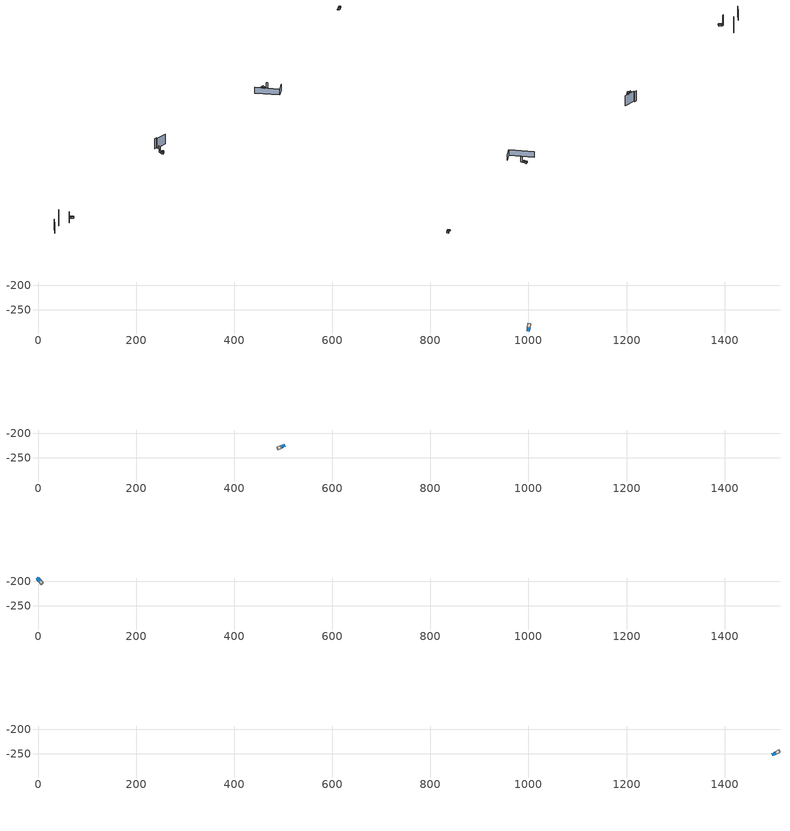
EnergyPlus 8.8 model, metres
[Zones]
2Perim
 floor adiabatic (115mmSandLimeBrick): 997.04,-290.14 997.72,-285.42 1003.66,-286.27 1002.98,-290.99 z0
 wall outside (U0-5): 997.04,-290.14 1002.98,-290.99 z0:4.21
 wall to 2Core (115mmSandLimeBrick): 1003.66,-286.27 997.72,-285.42 z0:4.21
 wall adiabatic (115mmSandLimeBrick): 1002.98,-290.99 1003.66,-286.27 / 997.72,-285.42 997.04,-290.14 z0:4.21
 window (Single): 997.14,-290.15 1002.88,-290.97 z0.85:3.46
 ceiling adiabatic (115mmSandLimeBrick): 997.04,-290.14 1002.98,-290.99 1003.55,-287.01 997.61,-286.16 z4.21
 roof outside (U0-4): 997.61,-286.16 1003.55,-287.01 1003.66,-286.27 997.72,-285.42 z4.21
2Core
 floor adiabatic (115mmSandLimeBrick): 997.72,-285.42 998.86,-277.45 1004.8,-278.3 1003.66,-286.27 z0
 wall adiabatic (115mmSandLimeBrick): 1003.66,-286.27 1004.8,-278.3 998.86,-277.45 997.72,-285.42 z0:4.21
 ceiling adiabatic (115mmSandLimeBrick): 997.72,-285.42 1003.66,-286.27 1004.62,-279.54 998.68,-278.69 z4.21
 roof outside (U0-4): 998.68,-278.69 1004.62,-279.54 1004.8,-278.3 998.86,-277.45 z4.21
1Perim
 floor adiabatic (115mmSandLimeBrick): 501.12,-228.83 496.77,-230.76 494.34,-225.27 498.69,-223.34 z4.21
 wall outside (U0-5): 501.12,-228.83 498.69,-223.34 z4.21:8.41
 wall to 1Core (115mmSandLimeBrick): 494.34,-225.27 496.77,-230.76 z4.21:8.41
 wall adiabatic (115mmSandLimeBrick): 498.69,-223.34 494.34,-225.27 / 496.77,-230.76 501.12,-228.83 z4.21:8.41
 window (Single): 501.08,-228.73 498.73,-223.43 z5.06:7.67
 ceiling adiabatic (115mmSandLimeBrick): 501.12,-228.83 498.69,-223.34 495.02,-224.97 497.45,-230.45 z8.41
 roof outside (U0-4): 497.45,-230.45 495.02,-224.97 494.34,-225.27 496.77,-230.76 z8.41
1Core
 floor adiabatic (115mmSandLimeBrick): 496.77,-230.76 489.41,-234.02 486.97,-228.53 494.34,-225.27 z4.21
 wall adiabatic (115mmSandLimeBrick): 494.34,-225.27 486.97,-228.53 489.41,-234.02 496.77,-230.76 z4.21:8.41
 ceiling adiabatic (115mmSandLimeBrick): 496.77,-230.76 494.34,-225.27 488.12,-228.02 490.56,-233.51 z8.41
 roof outside (U0-4): 490.56,-233.51 488.12,-228.02 486.97,-228.53 489.41,-234.02 z8.41
0Perim
 floor adiabatic (115mmSandLimeBrick): 2.29,-193.64 5.49,-197.16 1.05,-201.2 -2.15,-197.67 z8.41
 wall outside (U0-5): 2.29,-193.64 -2.15,-197.67 z8.41:12.62
 wall to 0Core (115mmSandLimeBrick): 1.05,-201.2 5.49,-197.16 z8.41:12.62
 wall adiabatic (115mmSandLimeBrick): -2.15,-197.67 1.05,-201.2 / 5.49,-197.16 2.29,-193.64 z8.41:12.62
 window (Single): 2.21,-193.7 -2.08,-197.6 z9.26:11.87
 ceiling adiabatic (115mmSandLimeBrick): 2.29,-193.64 -2.15,-197.67 0.55,-200.65 4.99,-196.61 z12.62
 roof outside (U0-4): 4.99,-196.61 0.55,-200.65 1.05,-201.2 5.49,-197.16 z12.62
0Core
 floor adiabatic (115mmSandLimeBrick): 5.49,-197.16 10.91,-203.12 6.47,-207.16 1.05,-201.2 z8.41
 wall adiabatic (115mmSandLimeBrick): 1.05,-201.2 6.47,-207.16 10.91,-203.12 5.49,-197.16 z8.41:12.62
 ceiling adiabatic (115mmSandLimeBrick): 5.49,-197.16 1.05,-201.2 5.62,-206.23 10.06,-202.19 z12.62
 roof outside (U0-4): 10.06,-202.19 5.62,-206.23 6.47,-207.16 10.91,-203.12 z12.62
3Perim
 floor adiabatic (115mmSandLimeBrick): 1498.75,-247.53 1503.01,-245.39 1505.69,-250.76 1501.43,-252.89 z21.03
 wall outside (U0-5): 1498.75,-247.53 1501.43,-252.89 z21.03:25.24
 wall to 3Core (115mmSandLimeBrick): 1505.69,-250.76 1503.01,-245.39 z21.03:25.24
 wall adiabatic (115mmSandLimeBrick): 1501.43,-252.89 1505.69,-250.76 / 1503.01,-245.39 1498.75,-247.53 z21.03:25.24
 window (Single): 1498.79,-247.61 1501.39,-252.8 z21.88:24.5
 ceiling adiabatic (115mmSandLimeBrick): 1498.75,-247.53 1501.43,-252.89 1505.03,-251.09 1502.34,-245.73 z25.24
 roof outside (U0-4): 1502.34,-245.73 1505.03,-251.09 1505.69,-250.76 1503.01,-245.39 z25.24
3Core
 floor adiabatic (115mmSandLimeBrick): 1503.01,-245.39 1510.21,-241.79 1512.89,-247.16 1505.69,-250.76 z21.03
 wall adiabatic (115mmSandLimeBrick): 1505.69,-250.76 1512.89,-247.16 1510.21,-241.79 1503.01,-245.39 z21.03:25.24
 ceiling adiabatic (115mmSandLimeBrick): 1503.01,-245.39 1505.69,-250.76 1511.77,-247.72 1509.09,-242.35 z25.24
 roof outside (U0-4): 1509.09,-242.35 1511.77,-247.72 1512.89,-247.16 1510.21,-241.79 z25.24
shading: -44.75,-184.37 7.95,-150.35 z0:19.61; -89.06,-197 -62.69,-178.82 z0:31.25; -8.25,-200 -11.95,-201.69 z0:37.86; 515.95,-195.36 552.2,-202.52 / 509.18,-190.14 516.88,-191.07 z0:35.22; 1019.23,-337.86 991.78,-349.72 / 991.78,-349.72 960.17,-276.58 z0:20.57; 1004.9,-292.03 1005.21,-297.14 z0:20.25; 1500.84,-250.49 1498.04,-251.7 / 1498.04,-251.7 1495.63,-246.12 z20.57:23.07; 496.82,-219.12,0 499.78,-213.88,0 496.82,-219.12,20.25; 502.74,-208.65,20.25 496.82,-219.12,20.25 499.78,-213.88,0
[Site:GroundTemperature:BuildingSurface]
14, 14, 14, 14, 14, 14, 14, 14, 14, 14, 14, 14
[Site:GroundReflectance]
0.2, 0.2, 0.2, 0.2, 0.2, 0.2, 0.2, 0.2, 0.2, 0.2, 0.2, 0.2
[Site:GroundReflectance:SnowModifier]
1, 1
[Building]
Building: North Axis {deg}=0; Terrain=Suburbs; Loads Convergence Tolerance Value=.04; Temperature Convergence Tolerance Value {deltaC}=.4; Solar Distribution=MinimalShadowing; Maximum Number of Warmup Days=25
[Construction]
115mmSandLimeBrick: Plaster_0.005_115mmSandLimeBrick, Sand-Lime Brick_0.08_115mmSandLimeBrick, Plaster_0.08_115mmSandLimeBrick
U0-5: XPS Board_0.01_U0-5, General Concrete_0.2_U0-5
U0-4: XPS Board_0.06_U0-4, General Concrete_0.2_U0-4
Single: Generic Clear Glass 6mm_0.006_Single
[Material] Roughness=Rough; Thermal Absorptance=0.9
Name | Thickness {m} | Conductivity {W/m-K} | Density {kg/m3} | Specific Heat {J/kg-K} | Solar Absorptance | Visible Absorptance
Plaster_0.005_115mmSandLimeBrick | 0.005 | 1 | 2000 | 1130 | 0.6 | 0.6
Sand-Lime Brick_0.08_115mmSandLimeBrick | 0.08 | 0.56 | 1200 | 1000 | 0.6 | 0.6
Plaster_0.08_115mmSandLimeBrick | 0.08 | 1 | 2000 | 1130 | 0.6 | 0.6
XPS Board_0.01_U0-5 | 0.01 | 0.034 | 35 | 1400 | 0.6 | 0.6
General Concrete_0.2_U0-5; General Concrete_0.2_U0-4 | 0.2 | 2 | 2400 | 950 | 0.7 | 0.7
XPS Board_0.06_U0-4 | 0.06 | 0.034 | 35 | 1400 | 0.6 | 0.6
[WindowMaterial:Glazing]
Generic Clear Glass 6mm_0.006_Single: Optical Data Type=SpectralAverage; Window Glass Spectral Data Set=SpectralAverage; Thickness {m}=0.006; Solar Transmittance at Normal Incidence=0.68; Front Side Solar Reflectance at Normal Incidence=0.09; Back Side Solar Reflectance at Normal Incidence=0.1; Visible Transmittance at Normal Incidence=0.81; Front Side Visible Reflectance at Normal Incidence=0.11; Back Side Visible Reflectance at Normal Incidence=0.12; Infrared Transmittance at Normal Incidence=0; Front Side Infrared Hemispherical Emissivity=0.2; Back Side Infrared Hemispherical Emissivity=0.2; Conductivity {W/m-K}=0.9; Dirt Correction Factor for Solar and Visible Transmittance=1
[EnergyManagementSystem:Sensor]
Name | Output:Variable or Output:Meter Index Key | Output:Variable or Output:Meter
OutdoorTemp | Environment | Site Outdoor Air Drybulb Temperature
OutdoorRelHumid | Environment | Site Outdoor Air Relative Humidity
USRNATVENT_0Perim; USRNATVENT_1Perim; USRNATVENT_2Perim; USRNATVENT_3Perim | AllOff | Schedule Value
[Zone] Type=1; Multiplier=1; Zone Inside Convection Algorithm=TARP; Zone Outside Convection Algorithm=DOE-2
Name | Volume {m3} | Floor Area {m2}
0Perim; 1Perim; 2Perim; 3Perim | 120.239 | 28.5824
0Core; 1Core; 2Core; 3Core | 203.289 | 48.3242
[People] Number of People Schedule=AllOn; Number of People Calculation Method=People/Area; People per Zone Floor Area {person/m2}=0.5; Fraction Radiant=0.3; Sensible Heat Fraction=AUTOCALCULATE; Carbon Dioxide Generation Rate {m3/s-W}=3.82e-08; Enable ASHRAE 55 Comfort Warnings=No; Mean Radiant Temperature Calculation Type=ZoneAveraged; Clothing Insulation Calculation Method=DynamicClothingModelASHRAE55; Thermal Comfort Model 1 Type=AdaptiveASH55
Name | Zone or ZoneList | Activity Level Schedule | Work Efficiency Schedule | Air Velocity Schedule
People 0Perim | 0Perim | 0PerimPeopleActivity | 0PerimWorkEfficiency | 0PerimAirVelocity
People 0Core | 0Core | 0CorePeopleActivity | 0CoreWorkEfficiency | 0CoreAirVelocity
People 1Perim | 1Perim | 1PerimPeopleActivity | 1PerimWorkEfficiency | 1PerimAirVelocity
People 1Core | 1Core | 1CorePeopleActivity | 1CoreWorkEfficiency | 1CoreAirVelocity
People 2Perim | 2Perim | 2PerimPeopleActivity | 2PerimWorkEfficiency | 2PerimAirVelocity
People 2Core | 2Core | 2CorePeopleActivity | 2CoreWorkEfficiency | 2CoreAirVelocity
People 3Perim | 3Perim | 3PerimPeopleActivity | 3PerimWorkEfficiency | 3PerimAirVelocity
People 3Core | 3Core | 3CorePeopleActivity | 3CoreWorkEfficiency | 3CoreAirVelocity
[ElectricEquipment] Schedule=AllOn; Design Level Calculation Method=Watts/Area; Watts per Zone Floor Area {W/m2}=35; Fraction Latent=0; Fraction Radiant=.2; Fraction Lost=0
Name | Zone or ZoneList
0Perim Equipment 1 | 0Perim
0Core Equipment 1 | 0Core
1Perim Equipment 1 | 1Perim
1Core Equipment 1 | 1Core
2Perim Equipment 1 | 2Perim
2Core Equipment 1 | 2Core
3Perim Equipment 1 | 3Perim
3Core Equipment 1 | 3Core
[Lights] Schedule=AllOn; Design Level Calculation Method=Watts/Area; Watts per Zone Floor Area {W/m2}=15; Return Air Fraction=0; Fraction Radiant=.42; Fraction Visible=.18; Fraction Replaceable=1
Name | Zone or ZoneList
0Perim General lighting | 0Perim
0Core General lighting | 0Core
1Perim General lighting | 1Perim
1Core General lighting | 1Core
2Perim General lighting | 2Perim
2Core General lighting | 2Core
3Perim General lighting | 3Perim
3Core General lighting | 3Core
[ZoneControl:Thermostat]
Name | Zone or ZoneList | Control Type Schedule | Control 1
0Perim Thermostat | 0Perim | 0PerimZoneControlTypeSched | Dual Setpoint - Zone 0Perim
0Core Thermostat | 0Core | 0CoreZoneControlTypeSched | Dual Setpoint - Zone 0Core
1Perim Thermostat | 1Perim | 1PerimZoneControlTypeSched | Dual Setpoint - Zone 1Perim
1Core Thermostat | 1Core | 1CoreZoneControlTypeSched | Dual Setpoint - Zone 1Core
2Perim Thermostat | 2Perim | 2PerimZoneControlTypeSched | Dual Setpoint - Zone 2Perim
2Core Thermostat | 2Core | 2CoreZoneControlTypeSched | Dual Setpoint - Zone 2Core
3Perim Thermostat | 3Perim | 3PerimZoneControlTypeSched | Dual Setpoint - Zone 3Perim
3Core Thermostat | 3Core | 3CoreZoneControlTypeSched | Dual Setpoint - Zone 3Core
[ThermostatSetpoint:DualSetpoint]
Name | Heating Setpoint Temperature Schedule | Cooling Setpoint Temperature Schedule
Dual Setpoint - Zone 0Perim | 0PerimHeating_SP_Sch | 0PerimCooling_SP_Sch
Dual Setpoint - Zone 0Core | 0CoreHeating_SP_Sch | 0CoreCooling_SP_Sch
Dual Setpoint - Zone 1Perim | 1PerimHeating_SP_Sch | 1PerimCooling_SP_Sch
Dual Setpoint - Zone 1Core | 1CoreHeating_SP_Sch | 1CoreCooling_SP_Sch
Dual Setpoint - Zone 2Perim | 2PerimHeating_SP_Sch | 2PerimCooling_SP_Sch
Dual Setpoint - Zone 2Core | 2CoreHeating_SP_Sch | 2CoreCooling_SP_Sch
Dual Setpoint - Zone 3Perim | 3PerimHeating_SP_Sch | 3PerimCooling_SP_Sch
Dual Setpoint - Zone 3Core | 3CoreHeating_SP_Sch | 3CoreCooling_SP_Sch
[Zone equipment]
0Perim: 0Perim Ideal Loads Air
0Core: 0Core Ideal Loads Air
1Perim: 1Perim Ideal Loads Air
1Core: 1Core Ideal Loads Air
2Perim: 2Perim Ideal Loads Air
2Core: 2Core Ideal Loads Air
3Perim: 3Perim Ideal Loads Air
3Core: 3Core Ideal Loads Air
[ZoneHVAC:IdealLoadsAirSystem] Maximum Heating Supply Air Temperature {C}=30; Minimum Cooling Supply Air Temperature {C}=18; Maximum Heating Supply Air Humidity Ratio {kgWater/kgDryAir}=0.01; Minimum Cooling Supply Air Humidity Ratio {kgWater/kgDryAir}=0.008; Heating Limit=NoLimit; Maximum Heating Air Flow Rate {m3/s}=100; Cooling Limit=NoLimit; Maximum Cooling Air Flow Rate {m3/s}=100; Heating Availability Schedule=AllOn; Cooling Availability Schedule=AllOn; Dehumidification Control Type=None; Humidification Control Type=None; Demand Controlled Ventilation Type=OccupancySchedule; Outdoor Air Economizer Type=NoEconomizer; Heat Recovery Type=None; Sensible Heat Recovery Effectiveness=0.7; Latent Heat Recovery Effectiveness=0.65
Name | Design Specification Outdoor Air Object
0Perim Ideal Loads Air | 0PerimMinFreshAir
0Core Ideal Loads Air | 0CoreMinFreshAir
1Perim Ideal Loads Air | 1PerimMinFreshAir
1Core Ideal Loads Air | 1CoreMinFreshAir
2Perim Ideal Loads Air | 2PerimMinFreshAir
2Core Ideal Loads Air | 2CoreMinFreshAir
3Perim Ideal Loads Air | 3PerimMinFreshAir
3Core Ideal Loads Air | 3CoreMinFreshAir
[DesignSpecification:OutdoorAir] Outdoor Air Method=Sum; Outdoor Air Flow per Person {m3/s-person}=0.002; Outdoor Air Flow per Zone Floor Area {m3/s-m2}=0.002; Outdoor Air Schedule=AllOn
0PerimMinFreshAir; 0CoreMinFreshAir; 1PerimMinFreshAir; 1CoreMinFreshAir; 2PerimMinFreshAir; 2CoreMinFreshAir; 3PerimMinFreshAir; 3CoreMinFreshAir
[ZoneVentilation:DesignFlowRate] Schedule=AllOn; Design Flow Rate Calculation Method=AirChanges/Hour; Air Changes per Hour {1/hr}=0; Ventilation Type=NATURAL; Fan Pressure Rise {Pa}=0; Fan Total Efficiency=1; Constant Term Coefficient=1; Temperature Term Coefficient=0; Velocity Term Coefficient=0; Velocity Squared Term Coefficient=0; Minimum Indoor Temperature {C}=18; Delta Temperature {deltaC}=1; Maximum Wind Speed {m/s}=40
Name | Zone or ZoneList
0Perim ScheduledVent | 0Perim
1Perim ScheduledVent | 1Perim
2Perim ScheduledVent | 2Perim
3Perim ScheduledVent | 3Perim
[EnergyManagementSystem:Actuator] Actuated Component Type=Schedule:Constant; Actuated Component Control Type=Schedule Value
Name | Actuated Component Unique
NATVENT_AVAIL_SCHED_ACTUATOR_0Perim | NATVENT_AVAIL_SCHED_0Perim
NATVENT_AVAIL_SCHED_ACTUATOR_1Perim | NATVENT_AVAIL_SCHED_1Perim
NATVENT_AVAIL_SCHED_ACTUATOR_2Perim | NATVENT_AVAIL_SCHED_2Perim
NATVENT_AVAIL_SCHED_ACTUATOR_3Perim | NATVENT_AVAIL_SCHED_3Perim
[EnergyManagementSystem:ProgramCallingManager]
My 0Perim_Setpoint_Schedule_Calculator_Example: BeginTimestepBeforePredictor; 0Perim_ErlEnforceBinary
My 1Perim_Setpoint_Schedule_Calculator_Example: BeginTimestepBeforePredictor; 1Perim_ErlEnforceBinary
My 2Perim_Setpoint_Schedule_Calculator_Example: BeginTimestepBeforePredictor; 2Perim_ErlEnforceBinary
My 3Perim_Setpoint_Schedule_Calculator_Example: BeginTimestepBeforePredictor; 3Perim_ErlEnforceBinary
[EnergyManagementSystem:Program]
0Perim_ErlEnforceBinary: IF (USRNATVENT_0Perim > 0); Set NATVENT_AVAIL_SCHED_ACTUATOR_0Perim = 1; ELSE; Set NATVENT_AVAIL_SCHED_ACTUATOR_0Perim = 0; ENDIF
1Perim_ErlEnforceBinary: IF (USRNATVENT_1Perim > 0); Set NATVENT_AVAIL_SCHED_ACTUATOR_1Perim = 1; ELSE; Set NATVENT_AVAIL_SCHED_ACTUATOR_1Perim = 0; ENDIF
2Perim_ErlEnforceBinary: IF (USRNATVENT_2Perim > 0); Set NATVENT_AVAIL_SCHED_ACTUATOR_2Perim = 1; ELSE; Set NATVENT_AVAIL_SCHED_ACTUATOR_2Perim = 0; ENDIF
3Perim_ErlEnforceBinary: IF (USRNATVENT_3Perim > 0); Set NATVENT_AVAIL_SCHED_ACTUATOR_3Perim = 1; ELSE; Set NATVENT_AVAIL_SCHED_ACTUATOR_3Perim = 0; ENDIF
[ZoneVentilation:WindandStackOpenArea] Opening Area {m2}=12.1155; Opening Effectiveness=0; Effective Angle {deg}=0; Height Difference {m}=0.652775; Discharge Coefficient for Opening=0.6; Minimum Indoor Temperature {C}=24; Maximum Indoor Temperature {C}=100; Delta Temperature {deltaC}=1; Minimum Outdoor Temperature {C}=22; Maximum Outdoor Temperature {C}=26; Maximum Wind Speed {m/s}=40
Name | Zone | Opening Area Fraction Schedule
0PerimNatVent_Buoy | 0Perim | NATVENT_AVAIL_SCHED_0Perim
1PerimNatVent_Buoy | 1Perim | NATVENT_AVAIL_SCHED_1Perim
2PerimNatVent_Buoy | 2Perim | NATVENT_AVAIL_SCHED_2Perim
3PerimNatVent_Buoy | 3Perim | NATVENT_AVAIL_SCHED_3Perim
[ZoneInfiltration:DesignFlowRate] Schedule=On; Design Flow Rate Calculation Method=AirChanges/Hour; Air Changes per Hour {1/hr}=2; Constant Term Coefficient=1; Temperature Term Coefficient=0; Velocity Term Coefficient=0; Velocity Squared Term Coefficient=0
Name | Zone or ZoneList
0PerimInfiltration | 0Perim
1PerimInfiltration | 1Perim
2PerimInfiltration | 2Perim
3PerimInfiltration | 3Perim
[WaterUse:Equipment]
Name | Peak Flow Rate {m3/s} | Flow Rate Fraction Schedule | Target Temperature Schedule | Hot Water Supply Temperature Schedule | Cold Water Supply Temperature Schedule
DHW 0Perim | 0 | equipOffice | DHW Supply Temperature 0Perim | DHW Supply Temperature 0Perim | DHW Mains Temperature 0Perim
DHW 0Core | 4.02702e-05 | 60HrWk | DHW Supply Temperature 0Core | DHW Supply Temperature 0Core | DHW Mains Temperature 0Core
DHW 1Perim | 0 | equipOffice | DHW Supply Temperature 1Perim | DHW Supply Temperature 1Perim | DHW Mains Temperature 1Perim
DHW 1Core | 4.02702e-05 | 60HrWk | DHW Supply Temperature 1Core | DHW Supply Temperature 1Core | DHW Mains Temperature 1Core
DHW 2Perim | 0 | equipOffice | DHW Supply Temperature 2Perim | DHW Supply Temperature 2Perim | DHW Mains Temperature 2Perim
DHW 2Core | 4.02702e-05 | 60HrWk | DHW Supply Temperature 2Core | DHW Supply Temperature 2Core | DHW Mains Temperature 2Core
DHW 3Perim | 0 | equipOffice | DHW Supply Temperature 3Perim | DHW Supply Temperature 3Perim | DHW Mains Temperature 3Perim
DHW 3Core | 4.02702e-05 | 60HrWk | DHW Supply Temperature 3Core | DHW Supply Temperature 3Core | DHW Mains Temperature 3Core
[Schedule:Constant]
On: On/Off, 1
0PerimPeopleActivity; 0CorePeopleActivity; 1PerimPeopleActivity; 1CorePeopleActivity; 2PerimPeopleActivity; 2CorePeopleActivity; 3PerimPeopleActivity; 3CorePeopleActivity: Any Number, 125.28
0PerimAirVelocity; 0CoreAirVelocity; 1PerimAirVelocity; 1CoreAirVelocity; 2PerimAirVelocity; 2CoreAirVelocity; 3PerimAirVelocity; 3CoreAirVelocity: Any Number, 0.2
0PerimWorkEfficiency; 0CoreWorkEfficiency; 1PerimWorkEfficiency; 1CoreWorkEfficiency; 2PerimWorkEfficiency; 2CoreWorkEfficiency; 3PerimWorkEfficiency; 3CoreWorkEfficiency: Any Number, 0
0PerimHeating_SP_Sch; 0PerimCooling_SP_Sch; 0CoreHeating_SP_Sch; 0CoreCooling_SP_Sch; 1PerimHeating_SP_Sch; 1PerimCooling_SP_Sch; 1CoreHeating_SP_Sch; 1CoreCooling_SP_Sch; 2PerimHeating_SP_Sch; 2PerimCooling_SP_Sch; 2CoreHeating_SP_Sch; 2CoreCooling_SP_Sch; 3PerimHeating_SP_Sch; 3PerimCooling_SP_Sch; 3CoreHeating_SP_Sch; 3CoreCooling_SP_Sch: Temperature, 24
0PerimZoneControlTypeSched; 0CoreZoneControlTypeSched; 1PerimZoneControlTypeSched; 1CoreZoneControlTypeSched; 2PerimZoneControlTypeSched; 2CoreZoneControlTypeSched; 3PerimZoneControlTypeSched; 3CoreZoneControlTypeSched: Any Number, 4
NATVENT_AVAIL_SCHED_0Perim; NATVENT_AVAIL_SCHED_1Perim; NATVENT_AVAIL_SCHED_2Perim; NATVENT_AVAIL_SCHED_3Perim: Fraction, 1
DHW Supply Temperature 0Perim; DHW Supply Temperature 0Core; DHW Supply Temperature 1Perim; DHW Supply Temperature 1Core; DHW Supply Temperature 2Perim; DHW Supply Temperature 2Core; DHW Supply Temperature 3Perim; DHW Supply Temperature 3Core: Temperature, 65
DHW Mains Temperature 0Perim; DHW Mains Temperature 0Core; DHW Mains Temperature 1Perim; DHW Mains Temperature 1Core; DHW Mains Temperature 2Perim; DHW Mains Temperature 2Core; DHW Mains Temperature 3Perim; DHW Mains Temperature 3Core: Temperature, 10
[Schedule:Year]
AllOn: AllOn, 1, 1, 12, 31
equipOffice: equipOffice, 1, 1, 12, 31
AllOff: AllOff, 1, 1, 12, 31
60HrWk: 60HrWk, 1, 1, 12, 31
[Schedule:Week:Daily]
AllOn: AllOn, AllOn, AllOn, AllOn, AllOn, AllOn, AllOn, AllOn, AllOn, AllOn, AllOn, AllOn
equipOffice: equipOfficeWeekEnd, equipOffice, equipOffice, equipOffice, equipOffice, equipOffice, equipOfficeWeekEnd, equipOfficeWeekEnd, equipOffice, equipOffice, equipOffice, equipOffice
AllOff: AllOff, AllOff, AllOff, AllOff, AllOff, AllOff, AllOff, AllOff, AllOff, AllOff, AllOff, AllOff
60HrWk: 60HrWkDay, 60HrWkDay, 60HrWkDay, 60HrWkDay, 60HrWkDay, 60HrWkDay, 60HrWkDay, 60HrWkDay, 60HrWkDay, 60HrWkDay, 60HrWkDay, 60HrWkDay
[Schedule:Day:Hourly]
AllOn: 1, 1, 1, 1, 1, 1, 1, 1, 1, 1, 1, 1, 1, 1, 1, 1, 1, 1, 1, 1, 1, 1, 1, 1
equipOffice; equipOfficeWeekEnd: 0.1, 0.1, 0.1, 0.1, 0.1, 0.1, 0.1, 0.2, 0.4, 0.6, 0.8, 0.8, 0.4, 0.6, 0.8, 0.8, 0.4, 0.2, 0.1, 0.1, 0.1, 0.1, 0.1, 0.1
AllOff: 0, 0, 0, 0, 0, 0, 0, 0, 0, 0, 0, 0, 0, 0, 0, 0, 0, 0, 0, 0, 0, 0, 0, 0
60HrWkDay: 0.2, 0.2, 0.2, 0.2, 0.2, 0.2, 0.2, 0.4, 0.8, 0.8, 1, 1, 0.8, 1, 1, 1, 0.8, 0.4, 0.2, 0.2, 0.2, 0.2, 0.2, 0.2
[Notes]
----  This file was generated with Archsim v.4.0.2.17
-------------------------ERL SENSORS--------------------------
115mmSandLimeBrick GasType: Partition
